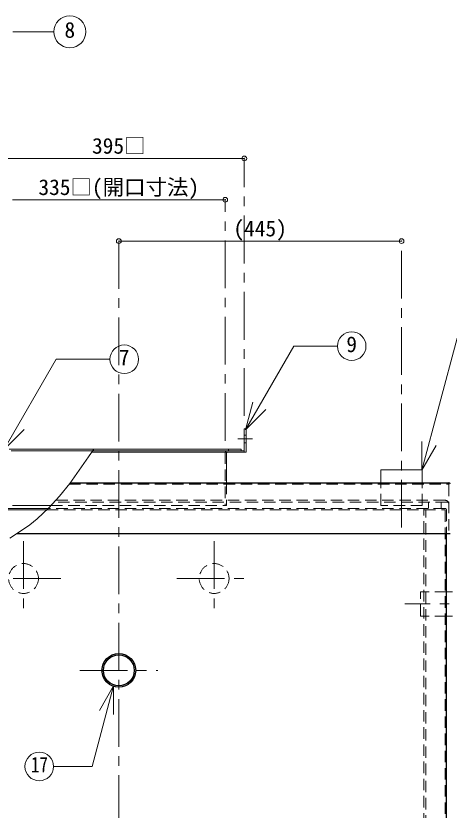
# Model space of a CAD drawing. Units: millimetres at full size, sheet at 1:15; details may follow other scales. Extents: x -3184 to 2891, y -2037 to 2178.
# Drawn here: x -2509 to -1827, y -699 to 549 of the extents above; entities that cross this region are included whole.
import ezdxf
from ezdxf.enums import TextEntityAlignment as Align

# ---------------------------------------------------------------- set-up
doc = ezdxf.new("R2010")
doc.units = ezdxf.units.MM
doc.header["$LTSCALE"] = 15
doc.header["$PDMODE"] = 32
doc.header["$PDSIZE"] = 7.5
doc.linetypes.add('CHAIN1', pattern=[8, 5, -1, 1, -1])
doc.linetypes.add('DASHED1', pattern=[1.8, 1.2, -0.6])
doc.layers.add('0-0', color=7, linetype='Continuous', lineweight=18)
doc.styles.add('ＭＳ ゴシック', font='')
doc.styles.get('ＭＳ ゴシック').set_extended_font_data('MS Gothic')

msp = doc.modelspace()

# ---------------------------------------------------------------- linework, layer by layer
at = {"layer": '0-0'}
for p, q in [((-2448.83, 524.48), (-2513.8, 524.48)), ((-1869.66, -164.89), (-1814.08, 42.55)), ((-2147.28, -101.35), (-2071.32, 30.2)), ((-2002.67, 30.2), (-2071.32, 30.2)), ((-2527.68, -132.86), (-2445.44, 9.59)), ((-2445.44, 9.59), (-2360.69, 9.59)), ((-2147.28, -101.35), (-2135.63, -57.88)), ((-2147.28, -101.35), (-2115.46, -69.53)), ((-2527.68, -132.86), (-2495.86, -101.04)), ((-1869.66, -164.89), (-1869.66, -119.89)), ((-2149.2, -136.63), (-2389.29, -136.63)), ((-2387.94, -134.63), (-2149.2, -134.63)), ((-2154.2, -131.63), (-2385.9, -131.63)), ((-2154.2, -131.63), (-2154.2, -134.63)), ((-2149.2, -134.63), (-2149.2, -136.63)), ((-1869.66, -164.89), (-1847.16, -125.91)), ((-2453.26, -220.13), (-2514.2, -220.13)), ((-1821.7, -356.13), (-1831.2, -356.13)), ((-1821.7, -394.13), (-1831.2, -394.13)), ((-2354.87, -503.92), (-2388.84, -630.72)), ((-2354.87, -503.92), (-2377.37, -542.89)), ((-2354.87, -503.92), (-2354.87, -548.92)), ((-2388.84, -630.72), (-2449.42, -630.72))]:
    msp.add_line(p, q, dxfattribs=at)
at = {"layer": '0-0', "color": 4, "lineweight": 9}
for p, q in [((-2544.2, 325.37), (-2149.2, 325.37)), ((-2179.2, 260.37), (-2514.2, 260.37)), ((-2346.7, 195.37), (-1901.7, 195.37)), ((-2146.2, -99.63), (-2149.2, -99.63)), ((-2149.2, -99.63), (-2149.2, -134.63)), ((-2146.2, -99.63), (-2146.2, -136.63)), ((-2519.2, -131.63), (-2385.9, -131.63)), ((-2516.2, -134.63), (-2387.94, -134.63)), ((-2149.2, -136.63), (-2146.2, -136.63)), ((-2177.2, -137.63), (-2177.2, -184.63)), ((-1869.2, -164.13), (-1934.2, -164.13)), ((-1934.2, -184.63), (-1934.2, -164.13)), ((-1869.2, -184.63), (-1869.2, -164.13)), ((-2457.96, -225.13), (-2826.7, -225.13)), ((-2826.7, -227.13), (-2460.09, -227.13))]:
    msp.add_line(p, q, dxfattribs=at)
at = {"layer": '0-0', "color": 4, "linetype": 'CHAIN1', "lineweight": 9}
for p, q in [((-2149.2, -79.63), (-2149.2, 325.37)), ((-2179.2, -118.63), (-2179.2, 260.37)), ((-2346.7, 195.37), (-2346.7, -1512.13)), ((-1901.7, -255.13), (-1901.7, 195.37)), ((-2159.2, -115.63), (-2136.2, -115.63)), ((-2496.7, -276.63), (-2496.7, -393.63)), ((-2196.7, -276.63), (-2196.7, -393.63)), ((-2438.2, -335.13), (-2555.2, -335.13)), ((-2255.2, -335.13), (-2138.2, -335.13)), ((-1496.7, -375.13), (-1896.7, -375.13)), ((-2408.2, -479.63), (-2285.2, -479.63))]:
    msp.add_line(p, q, dxfattribs=at)
at = {"layer": '0-0', "color": 4, "linetype": 'DASHED1', "lineweight": 9}
for p, q in [((-2149.2, -109.63), (-2146.2, -109.63)), ((-2149.2, -121.63), (-2146.2, -121.63)), ((-2179.2, -136.63), (-2179.2, -220.13)), ((-2174.2, -131.63), (-2174.2, -134.63)), ((-2177.2, -184.63), (-2177.2, -220.13)), ((-1934.2, -220.13), (-1934.2, -184.63)), ((-1869.2, -220.13), (-1869.2, -184.63)), ((-2453.26, -220.13), (-2177.2, -220.13)), ((-1869.2, -220.13), (-1934.2, -220.13)), ((-1859.2, -225.13), (-1859.2, -215.13)), ((-1871.7, -394.13), (-1871.7, -356.13)), ((-1831.2, -356.13), (-1871.7, -356.13)), ((-1831.2, -394.13), (-1871.7, -394.13))]:
    msp.add_line(p, q, dxfattribs=at)
at = {"layer": '0-0', "linetype": 'DASHED1'}
for p, q in [((-2424.8, -186.63), (-1828.2, -186.63)), ((-1827.2, -187.63), (-1827.2, -264.63)), ((-1833.2, -212.13), (-2445.99, -212.13)), ((-1830.2, -215.13), (-2448.71, -215.13)), ((-1839.2, -225.13), (-1839.2, -215.13)), ((-2460.09, -227.13), (-1834.2, -227.13)), ((-1833.2, -225.13), (-2457.96, -225.13)), ((-1866.7, -1397.13), (-1866.7, -225.13)), ((-1863.7, -1400.13), (-1863.7, -227.13)), ((-1833.2, -228.13), (-1833.2, -1431.63)), ((-1831.2, -227.13), (-1831.2, -264.63))]:
    msp.add_line(p, q, dxfattribs=at)
at = {"layer": '0-0', "color": 5, "lineweight": 25}
for p, q in [((-2423.27, -184.63), (-1827.2, -184.63)), ((-2507.08, -264.63), (-1825.2, -264.63)), ((-1831.2, -1432.63), (-1831.2, -264.63))]:
    msp.add_line(p, q, dxfattribs=at)
at = {"layer": '0-0'}
msp.add_lwpolyline([(-2385.9, -131.63), (-2394.28, -143.97), (-2408.92, -165.07), (-2424.04, -185.68), (-2439.95, -205.49), (-2456.95, -224.19), (-2475.36, -241.46), (-2486.79, -250.71), (-2498.08, -258.84), (-2518.43, -271.92)], dxfattribs=at)
for centre, radius in [((-2423.83, 524.48), 25), ((-1980.17, 30.2), 22.5), ((-2338.19, 9.59), 22.5), ((-2471.92, -630.72), 22.5)]:
    msp.add_circle(centre, radius, dxfattribs=at)
at = {"layer": '0-0', "color": 4, "linetype": 'DASHED1', "lineweight": 9}
for centre in [(-2496.7, -335.13), (-2196.7, -335.13)]:
    msp.add_circle(centre, 23.5, dxfattribs=at)
at = {"layer": '0-0', "color": 5, "lineweight": 25}
for radius in [26.5, 24.3]:
    msp.add_circle((-2346.7, -479.63), radius, dxfattribs=at)
at = {"layer": '0-0', "color": 4, "linetype": 'DASHED1', "lineweight": 9}
msp.add_arc((-2177.2, -136.63), 2, 90, 180, dxfattribs=at)
at = {"layer": '0-0', "color": 4, "lineweight": 9}
msp.add_arc((-2176.2, -137.63), 1, 90, 180, dxfattribs=at)
at = {"layer": '0-0', "linetype": 'DASHED1'}
for centre, radius in [((-1828.2, -187.63), 1), ((-1833.2, -218.13), 6), ((-1830.2, -218.13), 3), ((-1834.2, -228.13), 1), ((-1833.2, -227.13), 2)]:
    msp.add_arc(centre, radius, 0, 90, dxfattribs=at)
at = {"layer": '0-0', "color": 5, "lineweight": 25}
msp.add_arc((-1827.2, -186.63), 2, 0, 90, dxfattribs=at)
at = {"layer": '0-0', "color": 1}
for p in [(-2149.2, 325.37), (-2179.2, 260.37), (-2346.7, 195.37), (-1901.7, 195.37)]:
    msp.add_point(p, dxfattribs=at)

# ---------------------------------------------------------------- texts
at = {"layer": '0-0', "style": 'ＭＳ ゴシック'}
for s, p in [('8', (-2432.27, 507.61)), ('395□', (-2388.89, 325.37)), ('335□(開口寸法)', (-2473.26, 260.37)), ('(445)', (-2166.39, 195.37)), ('9', (-1988.61, 13.33)), ('7', (-2346.63, -7.29))]:
    msp.add_text(s, height=24.74, dxfattribs=at).set_placement(p, align=Align.BOTTOM_LEFT)
at = {"layer": '0-0', "style": 'ＭＳ ゴシック', "width": 0.8}
msp.add_text('17', height=24.74, dxfattribs=at).set_placement((-2485.04, -647.6), align=Align.BOTTOM_LEFT)

doc.saveas('drawing.dxf')
